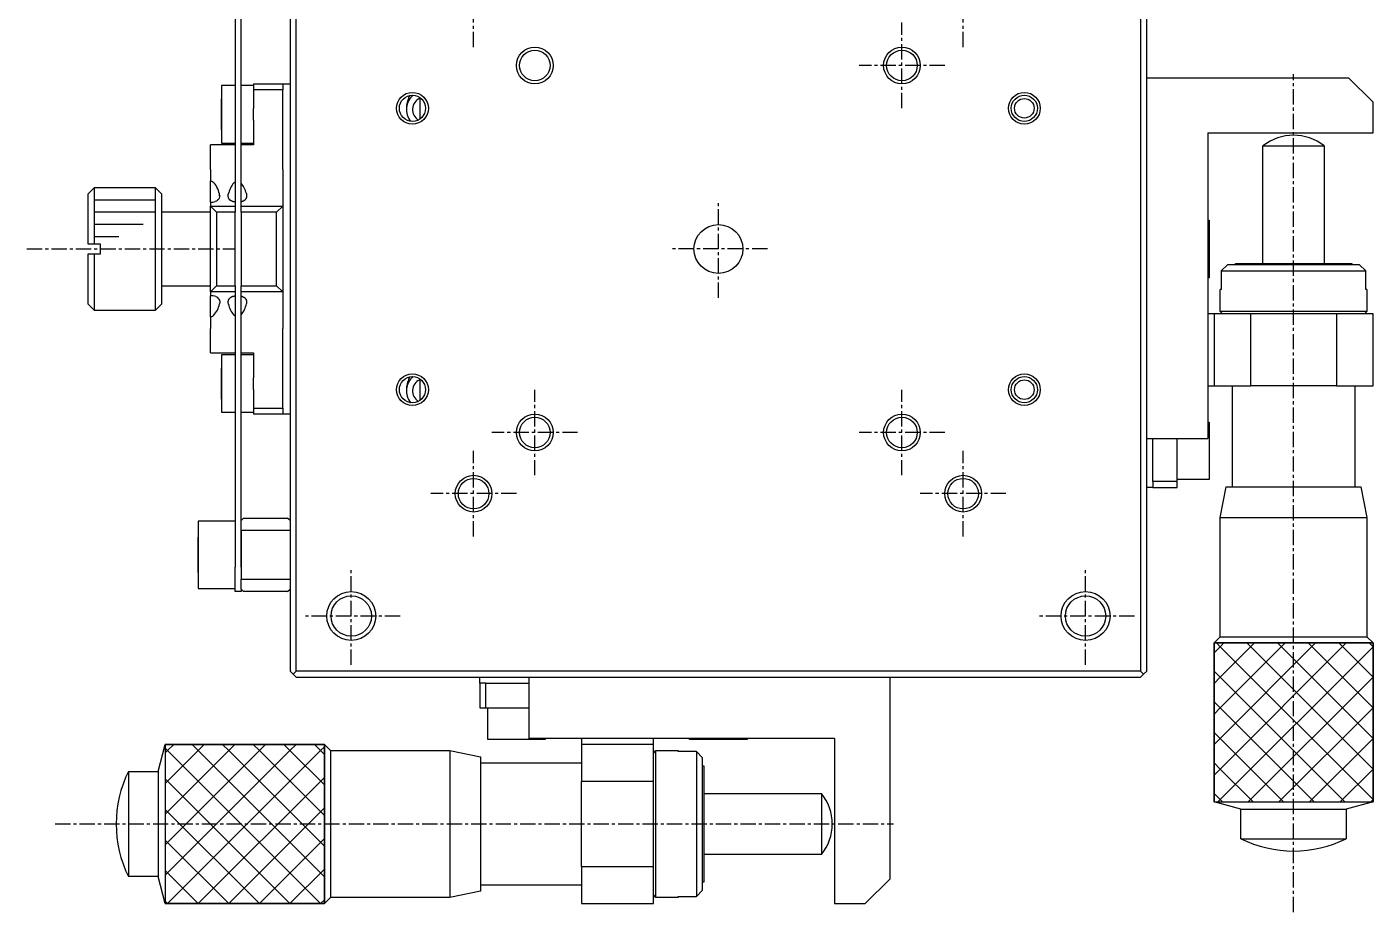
# Model space of a CAD drawing. Extents: x 10 to 479, y 10 to 256.
# Drawn here: x 295.7 to 405.7, y 91.8 to 164.2 of the extents above; entities that cross this region are included whole.
import ezdxf

# ---------------------------------------------------------------- set-up
doc = ezdxf.new("R2010")
doc.units = 0
doc.linetypes.add('CENTER', pattern=[2, 1.25, -0.25, 0.25, -0.25])
doc.layers.get('0').update_dxf_attribs({"linetype": 'CONTINUOUS'})
doc.layers.add('CENTER', color=1, linetype='CENTER')

msp = doc.modelspace()

# ---------------------------------------------------------------- linework, layer by layer
at = {"color": 7, "linetype": 'CONTINUOUS'}
for p, q in [((317.16, 180.5), (317.16, 111.5)), ((317.66, 111.5), (317.66, 180.5)), ((386.66, 180.5), (386.66, 111.5)), ((387.16, 111.5), (387.16, 180.5)), ((312.66, 172), (312.66, 149.05)), ((313.16, 149.05), (313.16, 169)), ((314.16, 159.5), (314.16, 159)), ((314.16, 159.5), (316.56, 159.5)), ((316.56, 159.5), (316.56, 159)), ((316.56, 159.5), (317.16, 159.5)), ((387.16, 160), (403.66, 160)), ((403.66, 160), (405.66, 158)), ((311.56, 159.35), (311.56, 157)), ((311.56, 159.35), (311.56, 154.65)), ((312.66, 159.35), (311.56, 159.35)), ((314.16, 159.35), (313.16, 159.35)), ((314.16, 159), (314.16, 157.48)), ((316.56, 159), (314.16, 159)), ((316.56, 152.5), (316.56, 159)), ((311.56, 158.27), (311.56, 157.64)), ((311.56, 157.64), (311.56, 158.27)), ((311.56, 157.64), (311.56, 156.36)), ((311.56, 156.36), (311.56, 157.64)), ((314.16, 156.52), (314.16, 157.48)), ((327.76, 158.32), (327.76, 158.39)), ((327.76, 158.39), (327.76, 156.61)), ((327.76, 158.32), (327.76, 156.61)), ((405.66, 155.5), (405.66, 158)), ((311.56, 157), (311.56, 154.65)), ((311.56, 156.36), (311.56, 155.73)), ((311.56, 155.73), (311.56, 156.36)), ((314.16, 156.52), (314.16, 154.5)), ((392.16, 155.5), (392.16, 130.5)), ((392.16, 155.5), (405.66, 155.5)), ((312.66, 154.5), (310.66, 154.5)), ((310.66, 152.5), (310.66, 154.5)), ((311.56, 154.65), (312.66, 154.65)), ((313.16, 154.65), (314.16, 154.65)), ((314.16, 154.5), (313.16, 154.5)), ((396.66, 154.42), (401.66, 154.42)), ((396.66, 144.8), (396.66, 154.42)), ((401.66, 154.42), (401.66, 144.8)), ((310.66, 152.5), (310.66, 151.56)), ((316.56, 152.5), (316.56, 149.5)), ((301.16, 151), (300.66, 150.5)), ((301.16, 151), (301.16, 146.4)), ((306.16, 151), (301.16, 151)), ((306.16, 141), (306.16, 151)), ((306.66, 150.5), (306.16, 151)), ((310.66, 149.82), (310.66, 151.56)), ((310.66, 151.56), (310.77, 151.54)), ((310.77, 151.54), (310.86, 151.48)), ((310.86, 151.48), (310.94, 151.41)), ((312.58, 151.42), (312.66, 151.48)), ((300.66, 146.4), (300.66, 150.5)), ((300.66, 146.4), (300.66, 150.5)), ((306.66, 150.5), (306.66, 141.5)), ((310.66, 149.82), (310.66, 149.5)), ((311.14, 149.92), (311.04, 149.88)), ((311.24, 149.98), (311.14, 149.92)), ((311.31, 150.05), (311.24, 149.98)), ((311.37, 150.15), (311.31, 150.05)), ((311.4, 150.26), (311.37, 150.15)), ((311.41, 150.36), (311.4, 150.26)), ((312.11, 150.36), (312.11, 150.47)), ((312.11, 150.34), (312.11, 150.36)), ((312.11, 150.31), (312.11, 150.34)), ((312.11, 150.27), (312.11, 150.31)), ((312.12, 150.24), (312.11, 150.27)), ((312.12, 150.21), (312.12, 150.24)), ((312.13, 150.18), (312.12, 150.21)), ((312.14, 150.15), (312.13, 150.18)), ((312.15, 150.13), (312.14, 150.15)), ((312.17, 150.11), (312.15, 150.13)), ((312.18, 150.09), (312.17, 150.11)), ((312.19, 150.07), (312.18, 150.09)), ((312.21, 150.05), (312.19, 150.07)), ((312.22, 150.03), (312.21, 150.05)), ((312.25, 150), (312.22, 150.03)), ((312.26, 149.99), (312.25, 150)), ((312.28, 149.98), (312.26, 149.99)), ((312.3, 149.96), (312.28, 149.98)), ((312.31, 149.95), (312.3, 149.96)), ((312.33, 149.94), (312.31, 149.95)), ((312.36, 149.93), (312.33, 149.94)), ((312.38, 149.91), (312.36, 149.93)), ((312.4, 149.9), (312.38, 149.91)), ((312.42, 149.9), (312.4, 149.9)), ((312.44, 149.89), (312.42, 149.9)), ((312.47, 149.88), (312.44, 149.89)), ((312.49, 149.87), (312.47, 149.88)), ((312.51, 149.86), (312.49, 149.87)), ((312.54, 149.86), (312.51, 149.86)), ((312.56, 149.85), (312.54, 149.86)), ((312.58, 149.85), (312.56, 149.85)), ((312.61, 149.84), (312.58, 149.85)), ((312.63, 149.84), (312.61, 149.84)), ((312.66, 149.83), (312.63, 149.84)), ((313.19, 149.86), (313.16, 149.85)), ((313.22, 149.87), (313.19, 149.86)), ((313.25, 149.88), (313.22, 149.87)), ((313.28, 149.89), (313.25, 149.88)), ((313.3, 149.9), (313.28, 149.89)), ((313.33, 149.91), (313.3, 149.9)), ((313.35, 149.92), (313.33, 149.91)), ((313.37, 149.93), (313.35, 149.92)), ((313.39, 149.95), (313.37, 149.93)), ((313.41, 149.96), (313.39, 149.95)), ((313.43, 149.97), (313.41, 149.96)), ((313.45, 149.99), (313.43, 149.97)), ((313.47, 150), (313.45, 149.99)), ((313.48, 150.02), (313.47, 150)), ((313.5, 150.04), (313.48, 150.02)), ((313.52, 150.07), (313.5, 150.04)), ((313.54, 150.09), (313.52, 150.07)), ((313.56, 150.12), (313.54, 150.09)), ((313.57, 150.15), (313.56, 150.12)), ((313.58, 150.18), (313.57, 150.15)), ((313.59, 150.21), (313.58, 150.18)), ((313.59, 150.54), (313.61, 150.4)), ((313.6, 150.26), (313.59, 150.23)), ((313.59, 150.23), (313.59, 150.21)), ((313.61, 150.32), (313.6, 150.29)), ((313.6, 150.29), (313.6, 150.26)), ((313.61, 150.4), (313.61, 150.36)), ((313.61, 150.36), (313.61, 150.36)), ((313.61, 150.36), (313.61, 150.32)), ((310.66, 149), (306.66, 149)), ((310.66, 147.25), (310.66, 149.5)), ((310.66, 149.5), (311.16, 149)), ((310.66, 149.5), (312.66, 149.5)), ((311.16, 149), (311.16, 143)), ((312.66, 149), (311.16, 149)), ((312.66, 149.05), (312.66, 149)), ((312.66, 143), (312.66, 149)), ((313.16, 149.5), (316.56, 149.5)), ((313.16, 149), (313.16, 149.05)), ((316.06, 149), (313.16, 149)), ((313.16, 149), (313.16, 143)), ((316.06, 149), (316.56, 149.5)), ((316.06, 143), (316.06, 149)), ((316.56, 149.5), (316.56, 142.5)), ((392.16, 148.35), (392.26, 148.35)), ((392.26, 148.35), (392.26, 146)), ((301.16, 146.4), (300.66, 146.4)), ((301.66, 146.4), (301.16, 146.4)), ((301.66, 145.6), (301.66, 146.4)), ((301.66, 145.6), (301.66, 146.4)), ((310.66, 144.75), (310.66, 147.25)), ((300.66, 141.5), (300.66, 145.6)), ((300.66, 141.5), (300.66, 145.6)), ((300.66, 145.6), (301.16, 145.6)), ((301.16, 145.6), (301.16, 141)), ((301.16, 145.6), (301.66, 145.6)), ((392.26, 146), (392.26, 143.65)), ((310.66, 142.5), (310.66, 144.75)), ((393.75, 144.7), (393.24, 144.2)), ((393.24, 144.2), (405.07, 144.2)), ((393.24, 144.2), (393.24, 142.7)), ((404.56, 144.7), (393.75, 144.7)), ((394.51, 144.7), (393.75, 144.7)), ((394.41, 144.8), (403.91, 144.8)), ((394.41, 144.7), (394.41, 144.8)), ((404.56, 144.7), (403.8, 144.7)), ((403.91, 144.8), (403.91, 144.7)), ((405.07, 144.2), (404.56, 144.7)), ((405.07, 142.7), (405.07, 144.2)), ((306.66, 143), (310.66, 143)), ((311.16, 143), (310.66, 142.5)), ((311.16, 143), (312.66, 143)), ((312.66, 143), (312.66, 142.95)), ((313.16, 142.95), (313.16, 143)), ((313.16, 143), (316.06, 143)), ((316.56, 142.5), (316.06, 143)), ((392.26, 143.65), (392.16, 143.65)), ((312.66, 142.5), (310.66, 142.5)), ((310.66, 142.5), (310.66, 142.18)), ((310.66, 140.44), (310.66, 142.18)), ((311.08, 142.11), (311.19, 142.06)), ((311.19, 142.06), (311.27, 141.99)), ((311.27, 141.99), (311.34, 141.91)), ((311.34, 141.91), (311.38, 141.81)), ((312.16, 141.89), (312.18, 141.91)), ((312.18, 141.91), (312.19, 141.94)), ((312.19, 141.94), (312.21, 141.96)), ((312.21, 141.96), (312.23, 141.98)), ((312.23, 141.98), (312.24, 141.99)), ((312.24, 141.99), (312.26, 142.01)), ((312.26, 142.01), (312.28, 142.02)), ((312.28, 142.02), (312.3, 142.04)), ((312.3, 142.04), (312.32, 142.05)), ((312.32, 142.05), (312.34, 142.06)), ((312.34, 142.06), (312.36, 142.08)), ((312.36, 142.08), (312.39, 142.09)), ((312.39, 142.09), (312.41, 142.1)), ((312.41, 142.1), (312.44, 142.11)), ((312.44, 142.11), (312.46, 142.12)), ((312.46, 142.12), (312.49, 142.13)), ((312.49, 142.13), (312.52, 142.14)), ((312.52, 142.14), (312.55, 142.15)), ((312.55, 142.15), (312.58, 142.15)), ((312.58, 142.15), (312.6, 142.16)), ((312.6, 142.16), (312.62, 142.16)), ((312.62, 142.16), (312.64, 142.16)), ((312.64, 142.16), (312.66, 142.17)), ((312.66, 142.95), (312.66, 120)), ((313.16, 123), (313.16, 142.95)), ((316.56, 142.5), (313.16, 142.5)), ((313.16, 142.15), (313.18, 142.14)), ((313.18, 142.14), (313.21, 142.13)), ((313.21, 142.13), (313.24, 142.12)), ((313.24, 142.12), (313.26, 142.12)), ((313.26, 142.12), (313.29, 142.11)), ((313.29, 142.11), (313.31, 142.1)), ((313.31, 142.1), (313.33, 142.09)), ((313.33, 142.09), (313.36, 142.07)), ((313.36, 142.07), (313.38, 142.06)), ((313.38, 142.06), (313.4, 142.05)), ((313.4, 142.05), (313.42, 142.04)), ((313.42, 142.04), (313.43, 142.02)), ((313.43, 142.02), (313.46, 142)), ((313.46, 142), (313.48, 141.98)), ((313.48, 141.98), (313.5, 141.96)), ((313.5, 141.96), (313.52, 141.94)), ((313.52, 141.94), (313.53, 141.92)), ((313.53, 141.92), (313.55, 141.89)), ((316.56, 142.5), (316.56, 139.5)), ((393.24, 142.7), (393.16, 142.7)), ((393.24, 142.7), (393.16, 142.7)), ((393.16, 140.9), (393.16, 142.7)), ((405.16, 142.7), (405.07, 142.7)), ((405.16, 142.7), (405.07, 142.7)), ((405.16, 142.7), (405.16, 140.9)), ((300.66, 141.5), (301.16, 141)), ((301.16, 141), (306.16, 141)), ((306.16, 141), (306.66, 141.5)), ((311.38, 141.81), (311.41, 141.68)), ((311.41, 141.64), (311.4, 141.52)), ((311.41, 141.68), (311.41, 141.64)), ((312.11, 141.73), (312.12, 141.77)), ((312.11, 141.7), (312.11, 141.73)), ((312.11, 141.66), (312.11, 141.7)), ((312.11, 141.64), (312.11, 141.66)), ((312.11, 141.63), (312.11, 141.64)), ((312.12, 141.48), (312.11, 141.63)), ((312.12, 141.77), (312.13, 141.79)), ((312.13, 141.82), (312.14, 141.84)), ((312.13, 141.79), (312.13, 141.82)), ((312.14, 141.84), (312.15, 141.87)), ((312.15, 141.87), (312.16, 141.89)), ((313.55, 141.89), (313.56, 141.86)), ((313.56, 141.86), (313.57, 141.84)), ((313.57, 141.84), (313.58, 141.81)), ((313.58, 141.81), (313.59, 141.78)), ((313.59, 141.78), (313.6, 141.74)), ((313.6, 141.74), (313.6, 141.71)), ((313.6, 141.71), (313.61, 141.67)), ((313.61, 141.64), (313.6, 141.53)), ((313.61, 141.67), (313.61, 141.64)), ((405.16, 140.9), (393.16, 140.9)), ((393.36, 140.7), (393.16, 140.9)), ((405.16, 140.9), (404.96, 140.7)), ((310.73, 140.45), (310.66, 140.44)), ((310.66, 140.44), (310.66, 139.5)), ((310.83, 140.49), (310.73, 140.45)), ((310.91, 140.56), (310.83, 140.49)), ((312.66, 140.52), (312.58, 140.59)), ((392.66, 140.7), (392.16, 140.7)), ((395.66, 140.7), (392.66, 140.7)), ((392.66, 140.7), (392.66, 134.8)), ((395.66, 134.8), (395.66, 140.7)), ((402.66, 140.7), (395.66, 140.7)), ((402.66, 140.7), (402.66, 134.8)), ((405.66, 140.7), (402.66, 140.7)), ((405.66, 134.8), (405.66, 140.7)), ((310.66, 137.5), (310.66, 139.5)), ((316.56, 133), (316.56, 139.5)), ((310.66, 137.5), (312.66, 137.5)), ((313.16, 137.5), (314.16, 137.5)), ((314.16, 137.5), (314.16, 135.48)), ((311.56, 137.35), (311.56, 135)), ((311.56, 137.35), (311.56, 132.65)), ((312.66, 137.35), (311.56, 137.35)), ((314.16, 137.35), (313.16, 137.35)), ((311.56, 136.27), (311.56, 135.64)), ((311.56, 135.64), (311.56, 136.27)), ((311.56, 135.64), (311.56, 134.36)), ((311.56, 134.36), (311.56, 135.64)), ((314.16, 134.52), (314.16, 135.48)), ((327.76, 135.39), (327.76, 133.61)), ((327.76, 135.32), (327.76, 135.39)), ((327.76, 135.32), (327.76, 133.61)), ((311.56, 135), (311.56, 132.65)), ((311.56, 134.36), (311.56, 133.73)), ((311.56, 133.73), (311.56, 134.36)), ((314.16, 134.52), (314.16, 133)), ((392.16, 134.8), (392.66, 134.8)), ((392.66, 134.8), (395.66, 134.8)), ((394.16, 126.55), (394.16, 134.8)), ((402.66, 134.8), (395.66, 134.8)), ((402.66, 134.8), (405.66, 134.8)), ((404.16, 134.8), (404.16, 126.55)), ((311.56, 132.65), (312.66, 132.65)), ((313.16, 132.65), (314.16, 132.65)), ((314.16, 133), (314.16, 132.5)), ((314.16, 133), (316.56, 133)), ((316.56, 132.5), (314.16, 132.5)), ((316.56, 133), (316.56, 132.5)), ((317.16, 132.5), (316.56, 132.5)), ((392.16, 131.85), (392.26, 131.85)), ((392.26, 131.85), (392.26, 129.5)), ((387.16, 130.5), (392.16, 130.5)), ((387.66, 127), (387.66, 130.5)), ((389.66, 127), (389.66, 130.5)), ((392.26, 129.5), (392.26, 127.15)), ((389.66, 127), (387.66, 127)), ((387.66, 127), (387.66, 126.5)), ((387.66, 126.5), (389.66, 126.5)), ((392.26, 127.15), (389.66, 127.15)), ((389.66, 126.5), (389.66, 127)), ((393.16, 124.05), (393.66, 126.55)), ((393.66, 126.55), (404.66, 126.55)), ((404.66, 126.55), (405.16, 124.05)), ((387.66, 126.5), (387.16, 126.5)), ((309.66, 123.75), (309.66, 118.25)), ((309.66, 123.75), (309.66, 121)), ((312.66, 123.75), (309.66, 123.75)), ((313.36, 124), (313.16, 123.8)), ((313.36, 124), (316.96, 124)), ((317.16, 123.8), (316.96, 124)), ((393.16, 124.05), (405.16, 124.05)), ((393.16, 114.3), (393.16, 124.05)), ((405.16, 124.05), (405.16, 114.3)), ((309.66, 122.44), (309.66, 121.72)), ((309.66, 121.72), (309.66, 122.44)), ((317.16, 123), (313.16, 123)), ((313.16, 123), (313.16, 120)), ((313.16, 120), (313.16, 123)), ((309.66, 121.72), (309.66, 120.28)), ((309.66, 120.28), (309.66, 121.72)), ((309.66, 121), (309.66, 118.25)), ((309.66, 120.28), (309.66, 119.56)), ((309.66, 119.56), (309.66, 120.28)), ((312.66, 118), (312.66, 120)), ((313.16, 120), (313.16, 119)), ((313.16, 120), (313.16, 119)), ((313.16, 119), (317.16, 119)), ((313.16, 118.2), (313.16, 119)), ((309.66, 118.25), (312.66, 118.25)), ((313.16, 118), (312.66, 118)), ((313.16, 118.2), (313.36, 118)), ((313.16, 118.2), (313.16, 118)), ((316.96, 118), (313.36, 118)), ((316.96, 118), (317.16, 118.2)), ((392.66, 113.8), (393.16, 114.3)), ((392.66, 113.8), (392.66, 100.8)), ((405.66, 113.8), (392.66, 113.8)), ((393.16, 114.3), (405.16, 114.3)), ((405.16, 114.3), (405.66, 113.8)), ((405.66, 100.8), (405.66, 113.8)), ((317.41, 111.25), (317.16, 111.5)), ((317.41, 111.25), (317.66, 111.5)), ((317.66, 111), (317.41, 111.25)), ((386.66, 111.5), (317.66, 111.5)), ((386.66, 111.5), (386.91, 111.25)), ((386.91, 111.25), (386.66, 111.5)), ((386.91, 111.25), (386.66, 111)), ((386.91, 111.25), (386.66, 111)), ((387.16, 111.5), (386.91, 111.25)), ((387.16, 111.5), (386.91, 111.25)), ((317.66, 111), (386.66, 111)), ((332.66, 110.5), (332.66, 111)), ((332.66, 110.5), (332.66, 108.5)), ((333.16, 110.5), (332.66, 110.5)), ((333.16, 110.5), (336.66, 110.5)), ((333.16, 108.5), (333.16, 110.5)), ((336.66, 111), (336.66, 106)), ((366.16, 111), (366.16, 94.5)), ((332.66, 108.5), (333.16, 108.5)), ((333.16, 108.5), (336.66, 108.5)), ((333.31, 105.9), (333.31, 108.5)), ((335.66, 105.9), (333.31, 105.9)), ((338.01, 105.9), (335.66, 105.9)), ((361.66, 106), (336.66, 106)), ((338.01, 106), (338.01, 105.9)), ((340.96, 106), (340.96, 105.5)), ((346.86, 105.5), (346.86, 106)), ((349.81, 105.9), (349.81, 106)), ((352.16, 105.9), (349.81, 105.9)), ((354.51, 105.9), (352.16, 105.9)), ((354.51, 106), (354.51, 105.9)), ((361.66, 106), (361.66, 92.5)), ((306.37, 103.3), (306.96, 105.5)), ((319.96, 105.5), (306.96, 105.5)), ((306.96, 105.5), (306.96, 92.5)), ((319.96, 105.5), (320.46, 105)), ((319.96, 92.5), (319.96, 105.5)), ((320.46, 105), (320.46, 93)), ((320.46, 105), (330.21, 105)), ((330.21, 105), (330.21, 93)), ((330.21, 105), (332.71, 104.5)), ((346.86, 105.5), (340.96, 105.5)), ((340.96, 105.5), (340.96, 102.5)), ((346.86, 102.5), (346.86, 105.5)), ((346.86, 104.8), (347.06, 105)), ((347.06, 93), (347.06, 105)), ((347.06, 105), (348.86, 105)), ((348.86, 104.92), (348.86, 105)), ((348.86, 104.92), (348.86, 105)), ((350.36, 104.92), (348.86, 104.92)), ((350.36, 104.92), (350.36, 93.08)), ((350.86, 104.41), (350.36, 104.92)), ((332.71, 104.5), (332.71, 93.5)), ((332.71, 104), (340.96, 104)), ((350.86, 93.59), (350.86, 104.41)), ((350.86, 103.64), (350.86, 104.41)), ((350.86, 103.75), (350.96, 103.75)), ((350.96, 103.75), (350.96, 94.25)), ((303.96, 103.3), (303.96, 94.7)), ((303.96, 103.3), (306.37, 103.3)), ((306.37, 103.3), (306.37, 94.7)), ((340.96, 102.5), (346.86, 102.5)), ((340.96, 95.5), (340.96, 102.5)), ((346.86, 95.5), (346.86, 102.5)), ((350.96, 101.5), (360.58, 101.5)), ((360.58, 101.5), (360.58, 96.5)), ((394.86, 100.21), (392.66, 100.8)), ((392.66, 100.8), (405.66, 100.8)), ((394.86, 100.21), (403.46, 100.21)), ((394.86, 97.8), (394.86, 100.21)), ((405.66, 100.8), (403.46, 100.21)), ((403.46, 100.21), (403.46, 97.8)), ((394.86, 97.8), (403.46, 97.8)), ((360.58, 96.5), (350.96, 96.5)), ((306.37, 94.7), (303.96, 94.7)), ((306.96, 92.5), (306.37, 94.7)), ((346.86, 95.5), (340.96, 95.5)), ((340.96, 95.5), (340.96, 92.5)), ((346.86, 92.5), (346.86, 95.5)), ((332.71, 93.5), (330.21, 93)), ((340.96, 94), (332.71, 94)), ((350.36, 93.08), (350.86, 93.59)), ((350.86, 93.59), (350.86, 94.36)), ((350.96, 94.25), (350.86, 94.25)), ((366.16, 94.5), (364.16, 92.5)), ((306.96, 92.5), (319.96, 92.5)), ((320.46, 93), (319.96, 92.5)), ((330.21, 93), (320.46, 93)), ((340.96, 92.5), (346.86, 92.5)), ((347.06, 93), (346.86, 93.2)), ((348.86, 93), (347.06, 93)), ((348.86, 93), (348.86, 93.08)), ((348.86, 93), (348.86, 93.08)), ((348.86, 93.08), (350.36, 93.08)), ((361.66, 92.5), (364.16, 92.5))]:
    msp.add_line(p, q, dxfattribs=at)
at = {"color": 3, "linetype": 'CONTINUOUS'}
for p, q in [((306.16, 150), (301.16, 150)), ((306.16, 149), (301.16, 149)), ((305.16, 148), (301.16, 148)), ((303.16, 147), (301.16, 147)), ((392.66, 113.8), (405.66, 113.8)), ((392.66, 100.8), (392.66, 113.8)), ((393.16, 113.49), (392.66, 112.99)), ((392.85, 113.8), (393.16, 113.49)), ((393.46, 113.8), (393.16, 113.49)), ((395.96, 113.8), (393.16, 110.99)), ((398.46, 113.8), (393.16, 108.49)), ((400.96, 113.8), (393.16, 105.99)), ((403.46, 113.8), (393.16, 103.49)), ((405.66, 113.49), (393.16, 100.99)), ((393.16, 113.49), (405.66, 100.99)), ((395.35, 113.8), (405.66, 103.49)), ((397.85, 113.8), (405.66, 105.99)), ((400.35, 113.8), (405.66, 108.49)), ((402.85, 113.8), (405.66, 110.99)), ((405.35, 113.8), (405.66, 113.49)), ((405.66, 113.8), (405.66, 100.8)), ((392.66, 111.49), (393.16, 110.99)), ((393.16, 110.99), (392.66, 110.49)), ((393.16, 110.99), (403.35, 100.8)), ((405.66, 110.99), (395.46, 100.8)), ((392.66, 108.99), (393.16, 108.49)), ((393.16, 108.49), (392.66, 107.99)), ((393.16, 108.49), (400.85, 100.8)), ((405.66, 108.49), (397.96, 100.8)), ((392.66, 106.49), (393.16, 105.99)), ((393.16, 105.99), (392.66, 105.49)), ((393.16, 105.99), (398.35, 100.8)), ((405.66, 105.99), (400.46, 100.8)), ((306.96, 105.5), (306.96, 92.5)), ((306.96, 105.5), (319.96, 105.5)), ((307.15, 105), (306.96, 105.19)), ((317.15, 105), (306.96, 94.81)), ((314.65, 105), (306.96, 97.31)), ((312.15, 105), (306.96, 99.81)), ((309.65, 105), (306.96, 102.31)), ((307.15, 105), (306.96, 104.81)), ((307.65, 105.5), (307.15, 105)), ((319.65, 92.5), (307.15, 105)), ((319.65, 105), (307.15, 92.5)), ((309.65, 105), (309.15, 105.5)), ((310.15, 105.5), (309.65, 105)), ((319.96, 94.69), (309.65, 105)), ((312.15, 105), (311.65, 105.5)), ((312.65, 105.5), (312.15, 105)), ((319.96, 97.19), (312.15, 105)), ((314.65, 105), (314.15, 105.5)), ((315.15, 105.5), (314.65, 105)), ((319.96, 99.69), (314.65, 105)), ((317.15, 105), (316.65, 105.5)), ((317.65, 105.5), (317.15, 105)), ((319.96, 102.19), (317.15, 105)), ((319.65, 105), (319.15, 105.5)), ((319.96, 105.31), (319.65, 105)), ((319.96, 104.69), (319.65, 105)), ((319.96, 105.5), (319.96, 92.5)), ((392.66, 103.99), (393.16, 103.49)), ((393.16, 103.49), (392.66, 102.99)), ((393.16, 103.49), (395.85, 100.8)), ((405.66, 103.49), (402.96, 100.8)), ((317.15, 92.5), (306.96, 102.69)), ((319.96, 102.81), (309.65, 92.5)), ((392.66, 101.49), (393.16, 100.99)), ((314.65, 92.5), (306.96, 100.19)), ((319.96, 100.31), (312.15, 92.5)), ((392.66, 100.8), (405.66, 100.8)), ((393.16, 100.99), (392.96, 100.8)), ((393.16, 100.99), (393.35, 100.8)), ((405.66, 100.99), (405.46, 100.8)), ((312.15, 92.5), (306.96, 97.69)), ((319.96, 97.81), (314.65, 92.5)), ((309.65, 92.5), (306.96, 95.19)), ((319.96, 95.31), (317.15, 92.5)), ((307.15, 92.5), (306.96, 92.69)), ((319.96, 92.5), (306.96, 92.5)), ((319.96, 92.81), (319.65, 92.5))]:
    msp.add_line(p, q, dxfattribs=at)
for centre, radius in [((337.16, 161), 1.5), ((367.16, 161), 1.5), ((327.16, 157.5), 1.3), ((377.16, 157.5), 1.3), ((327.16, 134.5), 1.3), ((377.16, 134.5), 1.3), ((337.16, 131), 1.5), ((367.16, 131), 1.5), ((332.16, 126), 1.5), ((372.16, 126), 1.5), ((322.16, 116), 2), ((382.16, 116), 2)]:
    msp.add_circle(centre, radius, dxfattribs=at)
at = {"color": 7, "linetype": 'CONTINUOUS'}
for centre, radius in [((337.16, 161), 1.25), ((367.16, 161), 1.25), ((327.16, 157.5), 1.07), ((377.16, 157.5), 1.07), ((377.16, 157.5), 0.8), ((352.16, 146), 2), ((327.16, 134.5), 1.07), ((377.16, 134.5), 1.07), ((377.16, 134.5), 0.8), ((337.16, 131), 1.25), ((367.16, 131), 1.25), ((332.16, 126), 1.25), ((372.16, 126), 1.25), ((322.16, 116), 1.65), ((382.16, 116), 1.65)]:
    msp.add_circle(centre, radius, dxfattribs=at)
for centre, radius, start, end in [((328.16, 157.4), 1.5, 128.5543, 220.0245), ((328.61, 157.51), 1.95, 147.3258, 176.8217), ((328.16, 157.4), 1, 113.5782, 239.1345), ((328.61, 157.51), 1.95, 210.1729, 213.453), ((399.16, 151.3), 4, 51.3178, 128.6822), ((309.59, 150.18), 1.82, 5.5706, 42.5256), ((314.05, 150.11), 1.97, 138.1701, 169.369), ((311.6, 150.07), 2.04, 13.225, 40.3238), ((310.67, 151.09), 1.27, 269.5089, 287.1424), ((310.68, 140.98), 1.2, 70.1814, 90.9113), ((309.47, 141.89), 1.96, 317.1314, 348.8842), ((314.08, 141.92), 2.01, 192.515, 221.4553), ((311.65, 141.9), 1.98, 319.4148, 349.1393), ((328.16, 134.4), 1.5, 128.5543, 220.0245), ((328.61, 134.51), 1.95, 147.3258, 176.8217), ((328.16, 134.4), 1, 113.5782, 239.1345), ((328.61, 134.51), 1.95, 210.1729, 213.453), ((312.7, 99), 9.75, 153.8162, 206.1838), ((357.46, 99), 4, 321.3178, 38.6822), ((399.16, 106.54), 9.75, 243.8162, 296.1838)]:
    msp.add_arc(centre, radius, start, end, dxfattribs=at)
at = {"layer": 'CENTER', "color": 1, "linetype": 'CENTER'}
for p, q in [((332.16, 162.5), (332.16, 169.5)), ((372.16, 162.5), (372.16, 169.5)), ((367.16, 157.5), (367.16, 164.5)), ((370.66, 161), (363.66, 161)), ((399.16, 91.8), (399.16, 160.3)), ((352.16, 142), (352.16, 150)), ((295.66, 146), (312.66, 146)), ((356.16, 146), (348.16, 146)), ((337.16, 127.5), (337.16, 134.5)), ((367.16, 127.5), (367.16, 134.5)), ((340.66, 131), (333.66, 131)), ((370.66, 131), (363.66, 131)), ((332.16, 122.5), (332.16, 129.5)), ((372.16, 122.5), (372.16, 129.5)), ((335.66, 126), (328.66, 126)), ((375.66, 126), (368.66, 126)), ((322.16, 112), (322.16, 120)), ((382.16, 112), (382.16, 120)), ((326.16, 116), (318.16, 116)), ((386.16, 116), (378.16, 116)), ((297.96, 99), (366.46, 99))]:
    msp.add_line(p, q, dxfattribs=at)

doc.saveas('drawing.dxf')
